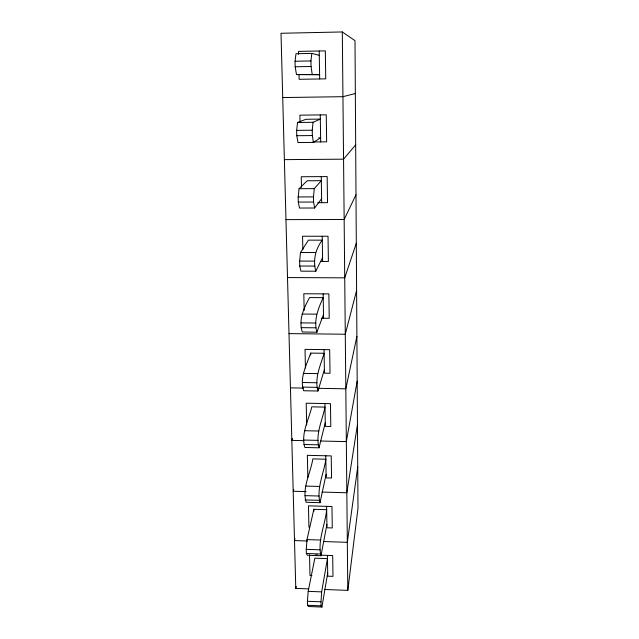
<?xml version="1.0" encoding="UTF-8"?>
<svg xmlns="http://www.w3.org/2000/svg" width="639" height="639" viewBox="0 0 639 639"><rect width="100%" height="100%" fill="white"/><g stroke="black" fill="none" stroke-linecap="round" stroke-linejoin="round"><path stroke-width="0.96" d="M321.928 607.05L321.074 605.836L321.002 601.81L321.649 591.874L327.456 558.622L314.851 558.182L308.174 591.355L307.439 601.275L307.535 605.293L308.517 606.515L321.928 607.05L327.695 572.975M320.986 555.738C317.359 540.65 325.259 524.739 326.665 509.69L313.861 509.315L307 539.596L306.249 549.34L306.345 553.494L307.359 555.259L320.986 555.738L326.904 524.491M320.019 502.685C316.305 488.276 323.925 473.387 325.842 459.209L312.838 458.89C310.642 472.948 301.848 487.932 306.153 502.278L320.019 502.685L326.09 474.481M319.013 447.803C315.283 434.169 322.36 420.286 324.995 407.099L311.784 406.851C308.773 419.895 300.586 433.849 304.915 447.476L319.013 447.803L325.251 422.866M317.974 391.004C314.316 378.216 320.482 365.316 324.125 353.279L310.698 353.103C306.56 364.957 299.379 377.937 303.629 390.756L317.974 391.004L324.388 369.566M316.896 332.176C313.477 320.323 318.206 308.31 323.222 297.662L309.572 297.566C303.908 307.95 298.293 320.075 302.303 332.024L316.896 332.176L323.494 314.492M315.786 271.216C312.854 260.385 315.426 249.01 322.288 240.16L308.405 240.152L300.506 252.509L299.635 261.071L299.747 266.024L300.929 271.152L315.786 271.216L322.567 257.565M314.628 208.002L313.581 202.036L313.485 196.892L314.276 188.625L321.321 180.677L307.199 180.757L299.06 188.705L298.165 196.948L298.285 202.084L299.499 208.042L314.628 208.002L321.617 198.689M313.429 142.401L312.351 135.556L312.247 130.212L313.062 122.289L320.323 119.11L305.953 119.285L297.558 122.48L296.64 130.388L296.76 135.724L298.014 142.553L313.429 142.401L320.626 137.76L318.717 137.776M312.183 74.284L311.065 66.496L310.961 60.945L311.8 53.396L296.001 53.7L295.05 61.24L295.178 66.775L296.48 74.555L319.604 74.659L296.48 74.555M324.245 589.47L347.8 590.372L357.992 508.253L355.004 40.672L342.304 31.95L281.008 33.276L295.777 588.383L308.533 588.87M357.728 466.957L347.328 542.319L323.406 541.529M357.457 424.576L346.841 492.757L322 492.062M357.185 381.06L346.338 441.605L320.57 441.03M356.897 336.378L345.819 388.792L318.126 388.328M295.777 588.383L296.216 586.442M294.986 538.653L294.507 540.57L307.463 541.001M356.602 290.465L345.276 334.229L288.996 333.622M293.74 489.354L293.189 491.263L306.105 491.623M292.454 438.506L291.839 440.383L303.725 440.654M356.298 243.275L344.725 277.837L287.502 277.566M355.995 194.767L344.149 219.512L285.96 219.608M355.675 144.869L343.558 159.167L284.371 159.638M355.348 93.526L342.943 96.681L282.718 97.567M295.05 61.24L310.961 60.945M295.178 66.775L311.065 66.496M297.558 122.48L313.062 122.289M296.64 130.388L312.247 130.212M296.76 135.724L312.351 135.556M312.99 141.978L326.649 141.842L326.257 114.836L299.891 115.172L300.042 122.153M299.06 188.705L314.276 188.625M298.165 196.948L313.485 196.892M298.285 202.084L313.581 202.036M317.703 202.707L327.535 202.675L327.16 176.588L301.241 176.747L301.472 187.347M300.506 252.509L315.442 252.541M299.635 261.071L314.676 261.119M320.682 261.431L328.39 261.455L328.031 236.246L302.551 236.238L302.846 249.777M299.747 266.024L314.771 266.072M301.896 314.037L316.569 314.164M321.633 318.222L329.221 318.286L328.869 293.908L303.813 293.748L304.172 310.282M301.049 322.887L315.826 323.022M301.161 327.655L315.914 327.807M303.237 373.4L317.655 373.615M302.423 382.505L316.936 382.737M302.527 387.106L317.024 387.346M290.441 387.865L303.293 388.081M304.539 430.71L318.701 431.013M303.741 440.055L318.006 440.367M303.844 444.496L318.086 444.824M305.793 486.079L319.716 486.455M305.019 495.632L319.037 496.024M305.115 499.93L319.117 500.329M307 539.596L320.698 540.043M306.249 549.34L320.035 549.812M306.345 553.494L320.115 553.973M315.49 554.987L317.479 555.051M320.458 555.155L332.679 555.579L332.975 576.362L327.743 576.162L327.408 555.395M311.96 575.587L309.987 575.515L309.532 554.78M308.174 591.355L321.649 591.874M307.439 601.275L321.002 601.81M307.535 605.293L321.074 605.836M311.8 53.396L319.284 55.345M298.557 54.387L298.493 51.4L325.331 50.872L325.738 78.853L299.108 79.3L298.996 74.316M305.434 368L305.027 349.373L329.676 349.677L330.02 373.272L324.444 373.184L324.061 349.613M306.688 424.991L306.209 403.209L330.467 403.648L330.794 426.485L325.315 426.373L324.939 403.544M307.838 477.397L307.351 455.335L331.226 455.903L331.545 478.02L326.146 477.876L325.786 455.775M308.933 527.215L308.461 505.832L331.961 506.519L332.272 527.95L326.96 527.782L326.609 506.368M310.698 353.103L310.73 355.012M313.861 509.315L313.901 511.288M319.212 50.992L319.668 78.956M320.251 114.908L320.69 141.906M321.257 176.628L321.681 202.691M322.224 236.246L322.631 261.439M323.158 293.868L323.558 318.238M342.304 31.95L347.8 590.372"/></g></svg>
